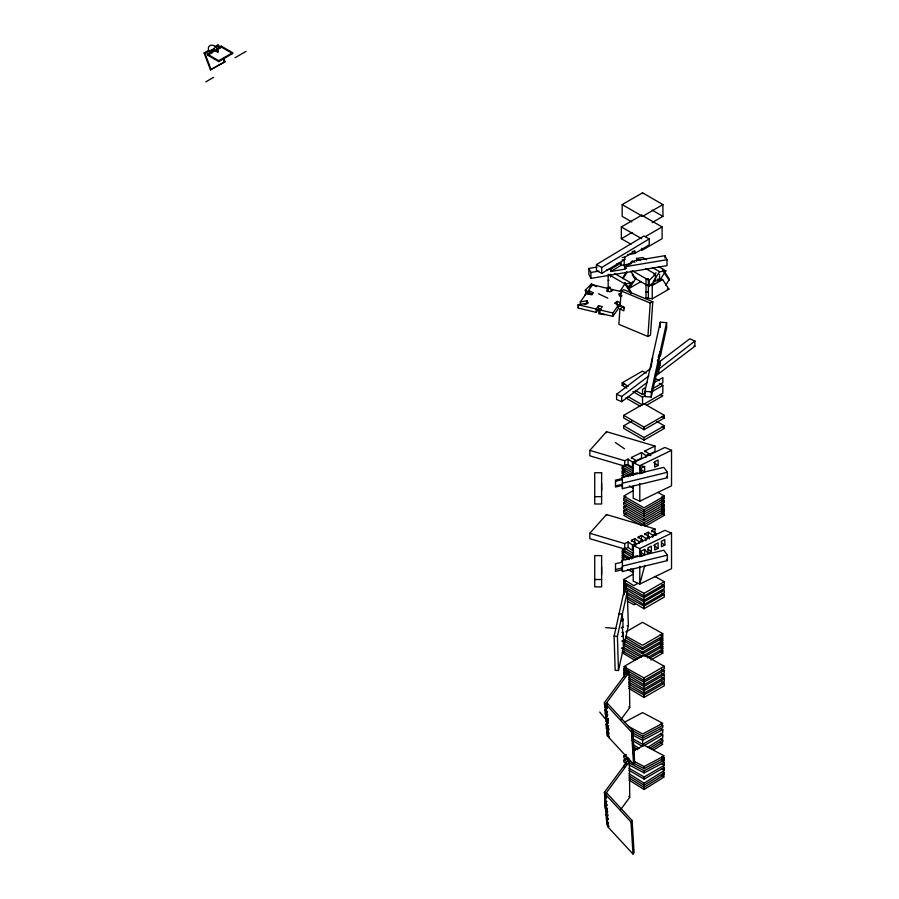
<?xml version="1.0" encoding="UTF-8"?>
<svg xmlns="http://www.w3.org/2000/svg" width="899" height="899" viewBox="0 0 899 899"><rect width="100%" height="100%" fill="white"/><g stroke="black" fill="none" stroke-linecap="round" stroke-linejoin="round"><path stroke-width="1.35" d="M601.622 574.753L601.622 567.112M601.622 490.427L601.622 483.516M615.512 569.561L622.4 567.898L622.4 560.257L663.81 550.21L667.406 555.155L667.406 560.605L622.4 571.528L622.4 568.977M622.4 488.663L622.4 477.391L663.81 467.345L667.406 472.29L667.406 477.74L622.4 488.663L622.4 485.393L615.512 487.056L615.512 480.145L622.4 478.482L622.4 477.391M580.496 304.963L580.293 301.907L587.058 300.794L586.946 303.896L584.361 304.323M617.883 305.458L619.928 306.435L620.186 302.738L617.265 301.356L614.635 303.199L618.534 305.042L618.276 308.739L612.826 316.347L599.948 313.268L599.948 309.941L602.33 306.615L598.554 305.716L596.183 309.031L596.183 312.369L578.248 308.087L578.293 304.694L588.182 303.064L587.058 300.794M619.928 308.975L618.86 324.337L647.909 336.484L650.46 335.203L652.798 301.806L623.749 289.669L621.187 290.939L620.186 305.289L624.209 307.2L623.805 310.818L619.928 308.975L622.535 307.132L624.479 308.054M647.909 336.484L650.235 303.087L652.798 301.806M616.849 304.975L617.265 301.356M621.333 620.748L622.569 620.804L622.793 618.838L621.557 618.782M621.535 636.391L622.771 636.447L623.209 632.503L621.973 632.447M607.724 291.748L608.162 288.523L592.553 284.792L588.474 290.478L588.867 293.276L591.98 294.771M611.668 291.579L611.961 289.422L622.086 291.849M614.118 636.2L624.007 591.463L627.311 591.609L628.356 625.76L618.467 670.497L615.163 670.351L614.118 636.2L617.411 636.346L627.311 591.609M660.439 351.475L658.338 356.521L660.439 355.644L660.439 351.475L658.821 358.791L658.821 362.971L651.247 397.066L644.909 396.594L644.909 391.38L660.271 322.202L666.609 322.662L666.609 327.888L660.439 355.644L658.225 357.319M652.696 357.341L651.067 367.444M651.247 397.066L651.247 391.84L666.609 322.662M655.495 375.052L658.821 372.546L657.439 370.13L660.439 361.05L689.825 338.788L694.905 341.024L694.905 346.239L656.079 375.658M660.439 361.05L658.821 368.365L658.821 372.546M644.797 565.302L639.796 584.058L633.199 581.147L633.199 568.865M607.241 707.434L606.6 708.906L604.69 706.726L605.724 704.378M606.196 704.917L605.33 707.457L605.634 710.457M607.814 714.705L607.173 716.177L605.263 713.997L606.364 711.727M606.769 712.188L605.904 714.716L606.207 717.717M607.499 719.638L606.477 721.987L606.78 724.987M607.106 722.717L607.982 718.425M606.634 715.997L605.488 716.896L605.836 721.256L607.746 723.437L608.387 721.964M609.084 728.943L608.32 730.707L606.409 728.527L607.432 726.167M606.814 813.988L606.162 815.236L607.409 816.326L608.196 814.831M607.634 819.09L606.387 818L607.443 816.011M608.207 826.417L606.949 825.046L606.443 818.865L607.499 816.876M606.443 818.865L607.69 819.955L608.353 818.708M607.387 821.259L606.735 822.495L607.971 823.585L608.634 822.349M586.553 291.4L585.137 294.906L587.249 291.692M590.07 287.41L591.486 283.904L596.251 286.657M626.513 271.959L622.985 277.319L622.985 278.679L627.21 272.251M619.928 291.4L624.861 283.904L624.861 282.544L631.21 292.175L631.21 293.546L624.861 283.904L609.365 274.959M627.581 288.399L631.109 283.039L614.41 273.408M631.446 283.736L632.851 281.601M628.154 287.129L629.322 288.321L635.672 278.679L635.672 277.488M657.158 279.128L659.54 280.51L665.878 270.869L659.641 271.734L653.292 281.376L659.147 280.567M665.53 285.399L669.047 280.038L669.047 278.679L664.822 272.251M606.387 806.56L605.578 807.785L606.847 809.235L607.522 808.223M606.387 818L605.859 811.415L606.937 809.797M605.859 811.415L607.14 812.876L607.814 811.853M580.293 301.907L586.8 292.827L590.767 294.726L593.441 292.86L588.474 290.478M578.248 308.087L578.293 304.694M608.162 288.523L606.477 290.883L610.264 291.782L611.961 289.422M596.183 312.369L598.554 309.054L598.554 305.716M612.826 316.347L612.826 313.009L618.534 305.042M604.69 706.726L604.375 702.703L628.086 670.654L629.39 671.969L629.738 707.659L620.636 719.975M606.432 705.198L606.994 705.827L605.971 708.187L605.645 704.074L629.39 671.969M606.6 708.906L606.286 704.794L607.376 703.321M607.162 708.007L606.735 702.591L632.694 730.718L634.683 762.79L633.57 764.251L608.848 737.495L609.533 736.562M605.96 797.649L604.656 795.84L604.375 792.356L628.086 760.307L629.39 761.622L629.738 797.312L620.636 809.628M606.701 797.739L606.005 798.526L605.645 793.727L629.39 761.622M632.997 854.05L630.997 821.978L605.701 794.592L606.791 793.12L632.109 820.517L634.098 852.589L632.997 854.05L608.263 827.282L609.084 826.181M633.57 764.251L631.581 732.179L632.694 730.718M630.997 821.978L632.109 820.517M658.821 358.791L657.439 360.555L658.821 362.971M657.439 370.13L694.905 341.024M606.522 804.92L605.218 803.099L604.701 796.705L605.814 795.446M605.69 799.548L604.993 800.335L606.297 802.155L606.982 801.369M605.218 803.099L606.331 801.841M607.083 811.999L605.802 810.55L605.274 803.976L606.387 802.706M605.274 803.976L606.578 805.785L607.274 804.998M589.845 450.377L624.715 460.726L628.075 459.097L632.48 462.12L632.48 467.57L628.075 464.547L624.715 466.176L589.845 455.827L589.845 450.377L606.488 431.677L654.978 446.061L654.978 451.512L648.258 454.77M589.845 533.242L624.715 543.592L628.075 541.962L632.48 544.985L632.48 550.435L628.075 547.412L624.715 549.042L589.845 538.692L589.845 533.242L606.488 514.543L654.978 528.938L654.978 533.703M209.456 53.783L213.007 49.827M588.058 294.535L585.238 290.253L591.486 283.904M628.502 264.834L632.402 260.867L634.818 262.272M633.694 277.533L649.19 286.489L649.19 280.51L655.427 274.173L645.729 268.565M649.19 286.489L649.966 285.691M650.359 285.298L655.427 280.14L655.427 274.173M621.276 627.85L623.052 627.378L622.793 618.838M621.962 641.245L623.479 641.032L623.209 632.503M605.263 713.997L604.926 709.637L606.061 708.738M606.342 709.738L605.476 710.266M607.173 716.177L606.836 711.817L607.544 711.255M607.05 716.896L606.05 717.537M607.746 723.437L607.398 719.076L608.185 718.458M606.409 728.527L606.061 724.167L607.207 723.268L606.69 718.267M607.623 724.156L606.623 724.796M608.32 730.707L607.971 726.347L608.69 725.785M607.353 732.247L608.196 731.426M608.848 737.495L608.544 733.606L609.252 733.045M647.201 382.378L621.692 401.718L616.602 399.482L616.602 394.256L650.505 368.568M657.124 367.736L659.338 366.062M621.692 401.718L621.692 396.493L648.898 375.883M647.64 747.372L662.765 737.91L662.765 734.831L660.394 733.46M650.168 747.912L662.765 740.034L660.394 738.551M651.427 749.238L662.765 742.147L662.765 740.034M653.944 749.777L662.765 744.26L660.394 742.776M628.985 775.815L644.111 785.265L644.111 783.153L664.271 770.544L664.271 767.454L663.013 766.723M644.111 785.265L664.271 772.657L663.013 771.87M628.985 780.04L644.111 789.502L644.111 787.389L664.271 774.769L664.271 772.657M644.111 789.502L664.271 776.893L661.754 775.309M634.84 253.473L634.84 251.102L624.783 257.148L624.783 259.519L601.701 273.408L596.453 270.498L596.453 264.576L643.976 235.999L649.213 238.898L649.213 244.82L634.84 253.473L627.862 254.642M601.701 273.408L601.701 267.475L649.213 238.898M610.837 269.116L620.894 263.07L620.894 265.441L610.837 271.487L610.837 269.116L606.847 269.779M610.837 271.487L624.783 269.149L624.783 266.778L634.84 260.732L664.968 255.687L666.991 259.71L666.991 265.643L590.901 278.387L588.879 274.352L588.879 268.43L596.88 267.082M624.783 269.149L626.67 268.014M223.581 57.974L224.997 61.739L210.456 69.796L204.095 52.962L208.489 50.423L210.242 51.782L214.872 49.108M214.333 47.051L217.974 44.95L219.794 47.962M204.095 52.962L204.961 53.468L209.669 50.749M215.434 47.422L218.839 45.456M208.489 50.423L209.062 51.457L213.692 48.793M210.849 51.074L212.602 52.434L210.849 51.074L214.322 49.074M216.794 48.984L221.199 46.096L232.616 52.693L232.616 53.569L218.738 61.581L207.748 55.232L207.321 54.109L212.029 51.4M211.422 52.108L214.895 50.108M207.748 55.232L212.602 52.434M232.616 53.569L221.626 47.22L217.12 49.569M207.321 54.109L218.738 60.705L232.616 52.693M210.456 69.796L224.997 61.739M235.066 57.716L246.023 51.4M205.781 81.854L213.535 77.381M631.761 221.896L622.175 216.356L622.175 204.59L642.56 192.824L662.934 204.59L662.934 216.356L652.146 222.581M630.929 244.236L621.344 238.707L621.344 226.93L641.717 215.164L662.102 226.93L662.102 238.707L641.717 250.473L641.717 248.27M662.934 204.59L642.56 216.356L622.175 204.59M621.344 238.707L632.132 232.47M645.313 236.628L662.102 226.93M606.578 288.489L608.96 287.118M627.918 286.174L629.322 288.321L641.245 281.432M653.787 274.195L656.09 272.869M596.97 309.953L599.397 308.548M652.64 284.489L654.944 283.163M647.583 284.871L652.258 285.522L662.608 279.544L668.946 289.186L652.258 298.816L646.021 297.951L646.021 278.679L648.381 278.679L648.381 297.951M618.332 306.952L620.76 305.548M626.974 388.166L622.198 385.413L622.198 382.805L642.515 371.073L646.1 373.141M622.198 385.413L624.738 383.94M645.055 387.851L642.515 389.323L642.515 394.537L645.055 393.065M653.955 382.716L662.844 377.591L662.844 382.805L652.685 388.671M632.952 391.616L642.515 397.144L645.055 395.672M652.685 391.279L662.844 385.413L662.844 393.234L643.785 404.235M623.704 415.372L644.032 403.64L664.35 415.372L664.35 417.979L644.032 429.711L623.704 417.979L623.704 415.372L644.032 427.104L664.35 415.372M646.325 405.37L662.844 395.841L660.45 394.459M656.731 421.395L664.35 425.8L664.35 428.407L644.032 440.139L623.704 428.407L623.704 425.8L632.076 420.968M623.704 425.8L644.032 437.532L664.35 425.8M632.952 475.166L622.198 468.952L622.198 466.828L624.738 465.356M622.198 468.952L623.468 468.222M628.176 476.672L622.198 473.222L622.198 471.087L624.738 469.626M622.198 473.222L624.738 471.761M623.468 476.762L622.198 477.493L622.198 475.357L623.468 474.627M633.267 490.584L623.704 496.102L644.032 507.834L664.35 496.102L664.35 498.237L644.032 509.969L623.704 498.237L623.704 500.372L644.032 512.104L664.35 500.372L664.35 502.507L644.032 514.239L623.704 502.507L623.704 504.631L644.032 516.374L664.35 504.631L664.35 506.766L644.032 518.498L623.704 506.766L623.704 508.901L644.032 520.633L664.35 508.901L664.35 511.037L644.032 522.769L623.704 511.037L623.704 513.172L644.032 524.904L664.35 513.172L664.35 515.307L645.224 526.342M623.704 498.237L626.097 496.855M623.704 502.507L626.097 501.125M623.704 506.766L626.097 505.384M623.704 511.037L626.097 509.654M626.097 513.925L623.704 515.307L641.481 525.567M624.805 547.985L622.277 549.446L632.986 555.346M631.806 558.942L622.277 553.694L622.277 551.031L624.805 549.57M622.277 553.694L624.805 552.233M625.85 559.908L622.277 557.942L622.277 555.29L623.535 554.559M622.277 557.942L624.805 556.481M633.66 552.166L632.402 552.896L624.524 548.143M623.535 558.807L622.277 559.538L622.277 562.19M633.66 571.292L632.402 572.022L627.895 569.539M625.052 583.058L623.782 583.788L644.032 596.015L664.271 584.328L664.271 581.664L644.032 593.351L623.782 582.204L623.782 579.54L632.638 574.427M623.782 582.204L626.311 580.743M623.782 583.788L623.782 586.451L626.311 584.991M627.356 594.453L644.032 604.51L664.271 592.823L664.271 590.171L644.032 601.858L623.782 590.699L623.782 588.047L626.311 586.586M623.782 590.699L626.311 589.238M637.706 583.462L633.907 585.654L623.782 579.54M625.052 591.564L623.782 592.295L623.782 594.947M623.782 586.451L644.032 597.61L664.271 585.912L664.271 588.575L644.032 600.262L623.782 588.047M635.166 604.049L633.907 604.78L627.154 601.06M627.356 596.914L644.032 606.106L664.271 594.419L664.271 597.071L644.032 608.769L627.356 598.7M625.85 631.952L642.515 622.322L662.765 633.615L662.765 636.132L642.515 647.819L642.515 649.561L624.805 639.672M624.659 651.37L622.277 652.753L634.93 660.293M662.765 633.615L642.515 645.313L626.064 636.132M642.515 649.561L662.765 637.874L662.765 640.391L642.515 652.078L642.515 653.809L623.535 643.212M642.515 653.809L662.765 642.122L662.765 644.639L642.515 656.326L623.535 644.999M628.547 675.464L644.032 684.701L664.271 673.014L664.271 670.497L644.032 682.184L623.782 670.89L623.782 668.373L626.311 666.912M644.898 656.686L662.765 646.37L662.765 648.887L647.28 657.821M623.782 670.89L626.311 669.429M626.311 673.677L623.782 675.138L623.782 672.621L626.311 671.16M649.662 658.18L662.765 650.618L662.765 653.135L650.854 660.012M623.782 676.868L625.052 676.138M664.271 666.249L644.032 654.944L623.782 666.631L644.032 677.936L664.271 666.249L664.271 668.766L644.032 680.453L623.782 668.373M628.547 677.79L644.032 686.431L664.271 674.744L664.271 677.262L644.032 688.949L628.547 679.711M628.547 682.049L644.032 690.69L664.271 678.992L664.271 681.509L644.032 693.196L628.547 683.959M628.547 686.297L644.032 694.938L664.271 683.251L664.271 685.768L644.032 697.455L628.547 688.218M631.93 738.191L642.605 744.35L662.765 732.707L662.765 729.628L660.394 728.37M643.864 745.743L662.765 734.831M626.322 763.97L623.951 765.341L623.951 767.454M628.985 768.252L644.111 776.972L664.271 765.341L664.271 762.251L661.754 760.914M628.985 770.364L644.111 779.096L664.271 767.454M624.962 721.942L642.605 712.604L662.765 723.279L642.605 733.944L628.367 726.414M631.93 730.415L642.605 736.067L662.765 725.392L662.765 727.505L642.605 738.18L631.93 732.528M631.93 734.64L642.605 740.293L662.765 729.628M631.503 762.015L623.951 758.014L623.951 755.902L626.322 754.643M633.435 750.879L644.111 745.226L664.271 755.902L644.111 766.566L634.031 761.239M626.468 763.588L623.951 762.251L623.951 760.138L627.502 758.25M632.772 762.689L644.111 768.69L664.271 758.014L664.271 760.138L644.111 770.803L628.985 762.801M628.985 764.914L644.111 772.915L664.271 762.251M631.446 458.49L631.446 457.467L641.526 452.579L645.92 455.602L645.92 457.31M644.886 451.972L644.886 450.95L654.978 446.061M632.48 462.12L635.84 460.49L635.84 462.536M645.92 455.602L649.292 453.973L649.292 455.344M635.222 461.086L641.526 458.029L641.526 452.579M633.199 475.077L633.199 462.794L664.923 447.421L671.519 450.332L671.519 485.82L639.796 501.192L633.199 498.282L633.199 485.999M633.199 462.794L639.796 465.704L671.519 450.332M644.639 466.547L641.279 468.177L641.279 473.627L639.796 465.704L644.639 466.547L644.639 471.997L642.403 473.088M658.09 465.491L654.73 467.12L654.73 461.67L658.09 460.041L658.09 465.491L653.697 462.457M631.446 541.355L631.446 540.333L634.806 538.703L639.2 541.737L639.2 543.434M638.166 538.096L638.166 537.074L641.526 535.444L645.92 538.479L645.92 540.861M644.886 534.838L644.886 533.826L648.258 532.197L652.652 535.22L652.652 537.265M651.618 531.927L651.618 530.567L654.978 528.938M632.48 544.985L635.84 543.356L635.84 545.401M639.2 541.737L642.56 540.108L642.56 541.805M645.92 538.479L649.292 536.849L649.292 538.894M652.652 535.22L656.012 533.59L656.012 535.287M633.199 557.942L633.199 545.659L664.923 530.298L671.519 533.197L671.519 568.685L639.796 584.058L639.796 566.314M671.519 533.197L639.796 548.57L633.199 545.659M648.01 553.245L648.01 547.794L651.37 546.165L651.37 551.615L648.01 553.245L644.639 549.424L641.279 551.053L641.279 556.503L639.796 548.57L639.796 556.762M642.403 555.953L644.639 554.874L644.639 549.424M658.09 548.356L654.73 549.986L654.73 544.536L658.09 542.906L658.09 548.356L653.697 545.333M664.822 545.097L661.45 546.727L661.45 541.277L664.822 539.647L664.822 545.097L661.518 542.827M658.338 366.095L660.439 365.219M626.446 475.526L637.638 472.818M615.512 481.235L622.4 479.572M667.406 472.29L622.4 483.213L622.4 484.303L615.512 485.966M626.446 558.403L637.638 555.683M667.406 555.155L622.4 566.078L622.4 567.898M632.222 251.54L634.84 251.102M622.164 257.586L624.783 257.148M622.164 259.957L624.783 259.519M616.894 263.733L620.894 263.07M620.894 265.441L631.031 263.744M588.879 268.43L590.901 272.453L598.869 271.116M624.783 266.778L666.991 259.71M621.085 293.535L618.681 293.917L619.793 296.187L622.097 295.816M636.604 261.103L636.604 258.44L642.852 257.575L646.482 259.676M624.861 283.904L631.109 283.039M612.77 290.22L608.174 287.568L610.118 287.298M608.174 280.241L609.061 280.241M646.909 284.657L646.021 284.657L646.797 284.758M608.174 287.568L610.241 287.568M646.021 291.973L648.381 291.973M646.021 297.951L647.786 297.951M594.733 496.653L601.622 496.653M594.733 579.518L601.622 579.518M619.063 613.826L622.366 613.972L622.569 620.804M627.12 625.704L628.356 625.76M621.614 627.311L623.052 627.378M622.243 640.976L623.479 641.032M621.557 648.044L623.412 648.134L623.198 641.302M665.417 327.798L666.609 327.888M644.909 391.38L651.247 391.84M605.712 627.592L615.86 628.502M658.709 279.005L662.608 279.544M667.395 288.961L668.946 289.186M605.005 314.65L598.756 313.785L598.756 308.458M598.554 309.054L601.071 309.649M578.248 304.75L596.183 309.031M599.948 309.941L612.826 313.009M218.007 51.074L213.164 49.737L213.737 50.771L217.906 51.917M211.377 50.119L212.557 50.445M209.062 51.457L210.242 51.782M621.187 290.939L650.235 303.087M693.949 345.823L694.905 346.239M616.602 394.256L621.692 396.493M598.52 293.748L607.803 298.153M660.394 724.133L662.765 725.392M661.754 756.677L664.271 758.014M661.754 758.801L664.271 760.138M623.951 755.902L628.985 758.565M623.951 760.138L626.468 761.464M654.742 576.416L664.271 581.664M661.889 584.608L664.271 585.912M661.889 593.104L664.271 594.419M596.453 264.576L601.701 267.475M661.495 637.166L662.765 637.874M660.237 640.706L662.765 642.122M660.237 644.965L662.765 646.37M661.495 649.921L662.765 650.618M623.535 647.471L641.257 657.36M661.889 669.171L664.271 670.497M622.277 651.011L637.458 659.484M661.889 673.418L664.271 674.744M661.889 677.666L664.271 678.992M661.889 681.914L664.271 683.251M652.146 210.13L662.934 216.356M621.344 226.93L641.717 238.707M658.607 266.677L665.878 270.869M636.604 258.44L640.245 260.541M652.371 267.542L659.641 271.734M632.222 270.711L649.19 280.51M585.238 290.253L592.396 294.378M654.472 377.973L659.259 380.727M659.259 383.334L662.844 385.413M622.198 382.805L628.176 386.255M635.346 390.391L642.515 394.537M628.176 396.684L642.515 404.966L642.515 397.144M661.81 416.507L664.35 417.979M625.783 397.909L640.133 406.191M661.81 426.935L664.35 428.407M648.494 454.276L650.887 455.658M625.783 464.626L632.952 468.772M623.389 465.379L632.952 470.907M622.198 466.828L632.952 473.031M622.198 471.087L630.57 475.919M658.001 492.438L664.35 496.102M661.81 496.765L664.35 498.237M622.198 475.357L624.591 476.74M661.81 498.9L664.35 500.372M661.81 501.035L664.35 502.507M661.81 503.17L664.35 504.631M629.367 485.898L632.952 487.966M661.81 505.305L664.35 506.766M661.81 507.441L664.35 508.901M661.81 509.564L664.35 511.037M661.81 511.7L664.35 513.172M661.81 513.835L664.35 515.307M631.93 740.304L642.605 746.473M661.754 763.88L664.271 765.341M660.237 634.627L662.765 636.132M660.237 638.874L662.765 640.391M660.237 643.122L662.765 644.639M660.237 647.381L662.765 648.887M660.237 651.629L662.765 653.135M626.064 638.009L642.515 647.819M624.805 641.504L642.515 652.078M622.277 648.494L638.728 658.315M623.782 672.621L626.165 674.048M622.277 551.031L632.986 557.504M622.277 555.29L629.424 559.594M630.615 568.82L632.986 570.258M633.11 744.586L639.043 748.305M633.11 746.709L637.852 749.676M633.11 748.822L635.481 750.305M661.754 768.96L664.271 770.544M663.013 773.983L664.271 774.769M628.985 773.691L644.111 783.153M628.985 777.927L644.111 787.389M644.886 450.95L649.292 453.973M615.467 442.589L624.513 448.815M631.446 457.467L635.84 460.49M640.245 468.975L644.639 471.997M651.618 530.567L656.012 533.59M644.886 533.826L649.292 536.849M638.166 537.074L642.56 540.108M648.067 549.345L651.37 551.615M631.446 540.333L635.84 543.356M640.245 551.851L644.639 554.874M606.106 814.359L607.353 815.449L607.69 819.955M606.679 821.63L607.926 822.72L608.263 827.282M628.839 706.76L629.738 707.659M628.839 796.413L629.738 797.312M633.334 276.296L635.672 278.679L630.738 271.183M604.375 702.703L605.645 704.074M606.286 704.794L631.581 732.179M604.375 792.356L605.645 793.727M604.926 709.637L606.836 711.817M605.488 716.896L607.398 719.076M607.342 719.447L608.129 720.357M607.252 725.527L607.679 729.977M606.061 724.167L607.971 726.347M608.544 733.606L606.634 731.426L606.949 735.393L608.207 736.764L607.904 732.887M605.521 806.92L606.791 808.37L607.14 812.876M606.117 710.997L606.454 715.357M607.982 726.808L607.039 729.246L607.274 732.157M599.689 712.064L605.387 718.919M666.507 476.504L667.406 477.74M666.507 559.369L667.406 560.605M604.701 796.705L606.005 798.526M604.937 799.469L606.241 801.29L606.578 805.785M669.047 280.038L662.709 270.408L662.709 269.048M221.199 46.096L221.626 47.22M217.974 44.95L218.951 47.535M223.357 59.188L224.334 61.784M204.961 53.468L211.119 69.751M632.053 729.988L634.053 762.071M604.667 801.099L605.139 808.718M624.007 591.463L624.097 594.194M622.513 627.907L622.771 636.447M617.411 636.346L618.467 670.497M664.968 255.687L664.968 258.058M660.271 322.202L660.271 327.416M659.54 274.487L659.54 275.094M659.54 276.296L659.54 280.51M652.258 285.522L652.258 298.816M648.258 532.197L648.258 537.299M644.111 766.566L644.111 768.69M644.111 770.803L644.111 772.915M644.111 776.972L644.111 779.096M644.032 427.104L644.032 429.711M644.032 437.532L644.032 440.139M644.032 509.969L644.032 512.104M644.032 514.239L644.032 516.374M644.032 518.498L644.032 520.633M644.032 522.769L644.032 524.904M644.032 593.351L644.032 596.015M644.032 597.61L644.032 600.262M644.032 601.858L644.032 604.51M644.032 606.106L644.032 608.769M644.032 677.936L644.032 680.453M644.032 682.184L644.032 684.701M644.032 686.431L644.032 688.949M644.032 690.69L644.032 693.196M644.032 694.938L644.032 697.455M642.56 192.824L642.56 193.555M642.605 736.067L642.605 738.18M642.605 740.293L642.605 744.35M641.717 215.164L641.717 215.906M641.526 535.444L641.526 540.906M639.796 465.704L639.796 473.885M639.796 483.448L639.796 501.192M634.806 538.703L634.806 543.479M632.503 273.835L632.503 275.645M629.322 287.208L629.322 288.321M628.075 459.097L628.075 464.547M628.075 541.962L628.075 547.412M624.715 460.726L624.715 466.176M624.715 543.592L624.715 549.042M624.209 260.036L624.209 266.306M622.4 560.257L622.4 562.077L615.512 563.74L615.512 571.382L622.4 569.708L622.4 571.528M610.533 274.274L610.533 276.926M608.174 274.274L608.174 288.219M606.488 431.677L606.488 432.7M606.488 514.543L606.488 515.565M590.901 272.453L590.901 278.387M218.738 60.705L218.738 61.581M209.501 51.603A5.372 3.956 39.5 0 1 212.13 45.175A5.372 3.956 39.5 0 1 217.816 52.254M601.622 472.739L594.733 472.739L594.733 504.002L601.622 504.002L601.622 472.739M601.622 555.616L594.733 555.616L594.733 586.878L601.622 586.878L601.622 555.616"/></g></svg>
